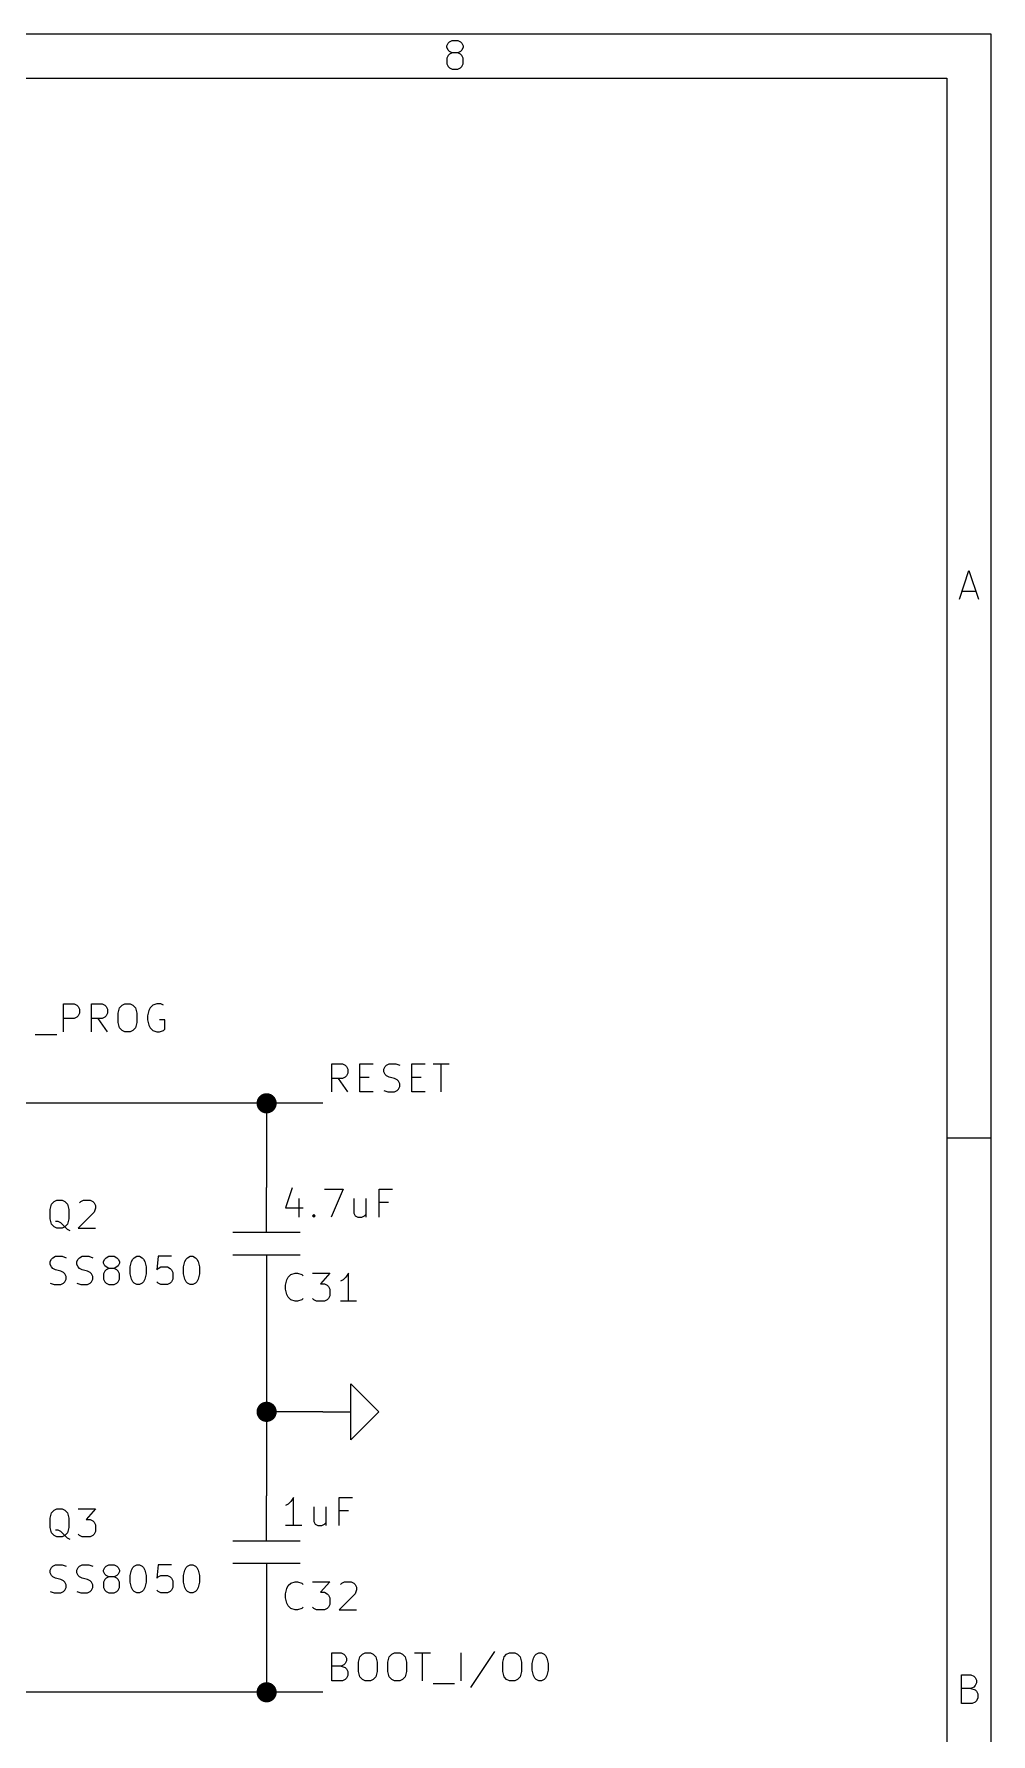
# Model space of a CAD drawing. Header units: inches. Extents: x 0.4 to 16.1, y -11.3 to -0.4.
# Drawn here: x 14.435 to 16.141, y -3.424 to -0.394 of the extents above; entities that cross this region are included whole.
import ezdxf

# ---------------------------------------------------------------- set-up
doc = ezdxf.new("R2010")
doc.units = ezdxf.units.IN
doc.header["$MEASUREMENT"] = 0
for name, color, linetype in [('GREENSIXTYFIVE', 129, 'CONTINUOUS'), ('LIGHTGREEN', 92, 'CONTINUOUS'), ('RED', 14, 'CONTINUOUS'), ('REDSIX', 19, 'CONTINUOUS')]:
    doc.layers.add(name, color=color, linetype=linetype)

msp = doc.modelspace()

# ---------------------------------------------------------------- linework, layer by layer
at = {"layer": 'GREENSIXTYFIVE', "linetype": 'CONTINUOUS'}
for p, q in [((14.4877, -2.1728), (14.4877, -2.1228)), ((14.4877, -2.1228), (14.5068, -2.1228)), ((14.4877, -2.1728), (14.4877, -2.1228)), ((14.4877, -2.1228), (14.5068, -2.1228)), ((14.5068, -2.149), (14.4877, -2.149)), ((14.5068, -2.149), (14.4877, -2.149)), ((14.5068, -2.1228), (14.5115, -2.1252)), ((14.5068, -2.1228), (14.5115, -2.1252)), ((14.5115, -2.1466), (14.5068, -2.149)), ((14.5115, -2.1466), (14.5068, -2.149)), ((14.5115, -2.1252), (14.5139, -2.1276)), ((14.5115, -2.1252), (14.5139, -2.1276)), ((14.5139, -2.1442), (14.5115, -2.1466)), ((14.5139, -2.1442), (14.5115, -2.1466)), ((14.5139, -2.1276), (14.5163, -2.1323)), ((14.5139, -2.1276), (14.5163, -2.1323)), ((14.5163, -2.1395), (14.5139, -2.1442)), ((14.5163, -2.1395), (14.5139, -2.1442)), ((14.5163, -2.1323), (14.5163, -2.1395)), ((14.5163, -2.1323), (14.5163, -2.1395)), ((14.5377, -2.1728), (14.5377, -2.1228)), ((14.5377, -2.1228), (14.5568, -2.1228)), ((14.5377, -2.1728), (14.5377, -2.1228)), ((14.5377, -2.1228), (14.5568, -2.1228)), ((14.5568, -2.149), (14.5377, -2.149)), ((14.5568, -2.149), (14.5377, -2.149)), ((14.5663, -2.1728), (14.5496, -2.149)), ((14.5663, -2.1728), (14.5496, -2.149)), ((14.5568, -2.1228), (14.5615, -2.1252)), ((14.5568, -2.1228), (14.5615, -2.1252)), ((14.5615, -2.1466), (14.5568, -2.149)), ((14.5615, -2.1466), (14.5568, -2.149)), ((14.5615, -2.1252), (14.5639, -2.1276)), ((14.5615, -2.1252), (14.5639, -2.1276)), ((14.5639, -2.1442), (14.5615, -2.1466)), ((14.5639, -2.1442), (14.5615, -2.1466)), ((14.5639, -2.1276), (14.5663, -2.1323)), ((14.5639, -2.1276), (14.5663, -2.1323)), ((14.5663, -2.1395), (14.5639, -2.1442)), ((14.5663, -2.1395), (14.5639, -2.1442)), ((14.5663, -2.1323), (14.5663, -2.1395)), ((14.5663, -2.1323), (14.5663, -2.1395)), ((14.5853, -2.1395), (14.5877, -2.1299)), ((14.5853, -2.1395), (14.5877, -2.1299)), ((14.5853, -2.1561), (14.5853, -2.1395)), ((14.5853, -2.1561), (14.5853, -2.1395)), ((14.5877, -2.1299), (14.5925, -2.1252)), ((14.5877, -2.1299), (14.5925, -2.1252)), ((14.5925, -2.1252), (14.5972, -2.1228)), ((14.5925, -2.1252), (14.5972, -2.1228)), ((14.5972, -2.1228), (14.6068, -2.1228)), ((14.5972, -2.1228), (14.6068, -2.1228)), ((14.6068, -2.1228), (14.6115, -2.1252)), ((14.6068, -2.1228), (14.6115, -2.1252)), ((14.6115, -2.1252), (14.6163, -2.1299)), ((14.6115, -2.1252), (14.6163, -2.1299)), ((14.6163, -2.1299), (14.6187, -2.1395)), ((14.6163, -2.1299), (14.6187, -2.1395)), ((14.6187, -2.1395), (14.6187, -2.1561)), ((14.6187, -2.1395), (14.6187, -2.1561)), ((14.6401, -2.1347), (14.6377, -2.1442)), ((14.6401, -2.1347), (14.6377, -2.1442)), ((14.6377, -2.1442), (14.6377, -2.1514)), ((14.6377, -2.1442), (14.6377, -2.1514)), ((14.6377, -2.1514), (14.6401, -2.1609)), ((14.6377, -2.1514), (14.6401, -2.1609)), ((14.6425, -2.1299), (14.6401, -2.1347)), ((14.6425, -2.1299), (14.6401, -2.1347)), ((14.6472, -2.1252), (14.6425, -2.1299)), ((14.6472, -2.1252), (14.6425, -2.1299)), ((14.6544, -2.1228), (14.6472, -2.1252)), ((14.6544, -2.1228), (14.6472, -2.1252)), ((14.6615, -2.1228), (14.6544, -2.1228)), ((14.6615, -2.1228), (14.6544, -2.1228)), ((14.6687, -2.1514), (14.6591, -2.1514)), ((14.6687, -2.1514), (14.6591, -2.1514)), ((14.6663, -2.1252), (14.6615, -2.1228)), ((14.6663, -2.1252), (14.6615, -2.1228)), ((14.6687, -2.168), (14.6687, -2.1514)), ((14.6687, -2.168), (14.6687, -2.1514)), ((14.4377, -2.1776), (14.4758, -2.1776)), ((14.4377, -2.1776), (14.4758, -2.1776)), ((14.5877, -2.1657), (14.5853, -2.1561)), ((14.5877, -2.1657), (14.5853, -2.1561)), ((14.5925, -2.1704), (14.5877, -2.1657)), ((14.5925, -2.1704), (14.5877, -2.1657)), ((14.5972, -2.1728), (14.5925, -2.1704)), ((14.5972, -2.1728), (14.5925, -2.1704)), ((14.6068, -2.1728), (14.5972, -2.1728)), ((14.6068, -2.1728), (14.5972, -2.1728)), ((14.6115, -2.1704), (14.6068, -2.1728)), ((14.6115, -2.1704), (14.6068, -2.1728)), ((14.6163, -2.1657), (14.6115, -2.1704)), ((14.6163, -2.1657), (14.6115, -2.1704)), ((14.6187, -2.1561), (14.6163, -2.1657)), ((14.6187, -2.1561), (14.6163, -2.1657)), ((14.6401, -2.1609), (14.6425, -2.1657)), ((14.6401, -2.1609), (14.6425, -2.1657)), ((14.6425, -2.1657), (14.6472, -2.1704)), ((14.6425, -2.1657), (14.6472, -2.1704)), ((14.6472, -2.1704), (14.6544, -2.1728)), ((14.6472, -2.1704), (14.6544, -2.1728)), ((14.6544, -2.1728), (14.6591, -2.1728)), ((14.6544, -2.1728), (14.6591, -2.1728)), ((14.6591, -2.1728), (14.6663, -2.1704)), ((14.6591, -2.1728), (14.6663, -2.1704)), ((14.6663, -2.1704), (14.6687, -2.168)), ((14.6663, -2.1704), (14.6687, -2.168)), ((14.8958, -2.4504), (14.8839, -2.4861)), ((14.9529, -2.4528), (14.9863, -2.4528)), ((14.9863, -2.4528), (14.9649, -2.5028)), ((15.0506, -2.5028), (15.0506, -2.4528)), ((15.0506, -2.4528), (15.0744, -2.4528)), ((14.4639, -2.4895), (14.4663, -2.4799)), ((14.4663, -2.4799), (14.471, -2.4752)), ((14.471, -2.4752), (14.4758, -2.4728)), ((14.4758, -2.4728), (14.4853, -2.4728)), ((14.4853, -2.4728), (14.4901, -2.4752)), ((14.4901, -2.4752), (14.4949, -2.4799)), ((14.4949, -2.4799), (14.4972, -2.4895)), ((14.5163, -2.4776), (14.5187, -2.4752)), ((14.5187, -2.4752), (14.5234, -2.4728)), ((14.5234, -2.4728), (14.5353, -2.4728)), ((14.5353, -2.4728), (14.5401, -2.4752)), ((14.5401, -2.4752), (14.5425, -2.4776)), ((14.5425, -2.4776), (14.5449, -2.4823)), ((14.5449, -2.4823), (14.5449, -2.4871)), ((14.9077, -2.4695), (14.9077, -2.5028)), ((15.0053, -2.4695), (15.0053, -2.4957)), ((15.0268, -2.4695), (15.0268, -2.5028)), ((15.0672, -2.4766), (15.0506, -2.4766)), ((14.4639, -2.5061), (14.4639, -2.4895)), ((14.4663, -2.5157), (14.4639, -2.5061)), ((14.4782, -2.5109), (14.4734, -2.5109)), ((14.4829, -2.5133), (14.4782, -2.5109)), ((14.4901, -2.5204), (14.4829, -2.5133)), ((14.4972, -2.5061), (14.4949, -2.5157)), ((14.4972, -2.4895), (14.4972, -2.5061)), ((14.5425, -2.4942), (14.5139, -2.5228)), ((14.5449, -2.4871), (14.5425, -2.4942)), ((14.8839, -2.4861), (14.9149, -2.4861)), ((14.9315, -2.5004), (14.9339, -2.498)), ((14.9339, -2.5028), (14.9315, -2.5004)), ((14.9339, -2.498), (14.9363, -2.5004)), ((14.9339, -2.498), (14.9339, -2.5028)), ((14.9363, -2.5004), (14.9339, -2.5028)), ((15.0053, -2.4957), (15.0077, -2.5004)), ((15.0077, -2.5004), (15.0125, -2.5028)), ((15.0125, -2.5028), (15.0196, -2.5028)), ((15.0196, -2.5028), (15.0244, -2.5004)), ((15.0244, -2.5004), (15.0268, -2.498)), ((14.471, -2.5204), (14.4663, -2.5157)), ((14.4758, -2.5228), (14.471, -2.5204)), ((14.4853, -2.5228), (14.4758, -2.5228)), ((14.4901, -2.5204), (14.4853, -2.5228)), ((14.4949, -2.5157), (14.4901, -2.5204)), ((14.4949, -2.5252), (14.4901, -2.5204)), ((14.4996, -2.5276), (14.4949, -2.5252)), ((14.5139, -2.5228), (14.5449, -2.5228)), ((14.4663, -2.5776), (14.4687, -2.5752)), ((14.4687, -2.5752), (14.4734, -2.5728)), ((14.4734, -2.5728), (14.4853, -2.5728)), ((14.4853, -2.5728), (14.4925, -2.5752)), ((14.5139, -2.5776), (14.5163, -2.5752)), ((14.5163, -2.5752), (14.521, -2.5728)), ((14.521, -2.5728), (14.5329, -2.5728)), ((14.5329, -2.5728), (14.5401, -2.5752)), ((14.5615, -2.5776), (14.5639, -2.5752)), ((14.5639, -2.5752), (14.5687, -2.5728)), ((14.5687, -2.5728), (14.5782, -2.5728)), ((14.5782, -2.5728), (14.5829, -2.5752)), ((14.5829, -2.5752), (14.5853, -2.5776)), ((14.6115, -2.5776), (14.6139, -2.5752)), ((14.6139, -2.5752), (14.6187, -2.5728)), ((14.6187, -2.5728), (14.6234, -2.5728)), ((14.6234, -2.5728), (14.6282, -2.5752)), ((14.6282, -2.5752), (14.6306, -2.5776)), ((14.6568, -2.5728), (14.6544, -2.5966)), ((14.6806, -2.5728), (14.6568, -2.5728)), ((14.7068, -2.5776), (14.7091, -2.5752)), ((14.7091, -2.5752), (14.7139, -2.5728)), ((14.7139, -2.5728), (14.7187, -2.5728)), ((14.7187, -2.5728), (14.7234, -2.5752)), ((14.7234, -2.5752), (14.7258, -2.5776)), ((14.4639, -2.5823), (14.4663, -2.5776)), ((14.4639, -2.5871), (14.4639, -2.5823)), ((14.4663, -2.5918), (14.4639, -2.5871)), ((14.4687, -2.5942), (14.4663, -2.5918)), ((14.4734, -2.5966), (14.4687, -2.5942)), ((14.4829, -2.599), (14.4734, -2.5966)), ((14.4877, -2.6014), (14.4829, -2.599)), ((14.4901, -2.6038), (14.4877, -2.6014)), ((14.4925, -2.6085), (14.4901, -2.6038)), ((14.5115, -2.5823), (14.5139, -2.5776)), ((14.5115, -2.5871), (14.5115, -2.5823)), ((14.5139, -2.5918), (14.5115, -2.5871)), ((14.5163, -2.5942), (14.5139, -2.5918)), ((14.521, -2.5966), (14.5163, -2.5942)), ((14.5306, -2.599), (14.521, -2.5966)), ((14.5353, -2.6014), (14.5306, -2.599)), ((14.5377, -2.6038), (14.5353, -2.6014)), ((14.5401, -2.6085), (14.5377, -2.6038)), ((14.5591, -2.5823), (14.5615, -2.5776)), ((14.5591, -2.5847), (14.5591, -2.5823)), ((14.5615, -2.5895), (14.5591, -2.5847)), ((14.5615, -2.599), (14.5591, -2.6038)), ((14.5591, -2.6038), (14.5591, -2.6133)), ((14.5639, -2.5918), (14.5615, -2.5895)), ((14.5639, -2.5966), (14.5615, -2.599)), ((14.5687, -2.5942), (14.5639, -2.5918)), ((14.5687, -2.5942), (14.5639, -2.5966)), ((14.5782, -2.5942), (14.5687, -2.5942)), ((14.5829, -2.5918), (14.5782, -2.5942)), ((14.5829, -2.5966), (14.5782, -2.5942)), ((14.5853, -2.5895), (14.5829, -2.5918)), ((14.5853, -2.599), (14.5829, -2.5966)), ((14.5853, -2.5776), (14.5877, -2.5823)), ((14.5877, -2.5847), (14.5853, -2.5895)), ((14.5877, -2.6038), (14.5853, -2.599)), ((14.5877, -2.5823), (14.5877, -2.5847)), ((14.5877, -2.6133), (14.5877, -2.6038)), ((14.6068, -2.5918), (14.6091, -2.5823)), ((14.6068, -2.6038), (14.6068, -2.5918)), ((14.6091, -2.6133), (14.6068, -2.6038)), ((14.6091, -2.5823), (14.6115, -2.5776)), ((14.6306, -2.5776), (14.6329, -2.5823)), ((14.6329, -2.5823), (14.6353, -2.5918)), ((14.6353, -2.6038), (14.6329, -2.6133)), ((14.6353, -2.5918), (14.6353, -2.6038)), ((14.6544, -2.5966), (14.6568, -2.5942)), ((14.6568, -2.5942), (14.6615, -2.5918)), ((14.6615, -2.5918), (14.6734, -2.5918)), ((14.6734, -2.5918), (14.6782, -2.5942)), ((14.6782, -2.5942), (14.6806, -2.5966)), ((14.6806, -2.5966), (14.6829, -2.6014)), ((14.6829, -2.6014), (14.6829, -2.6133)), ((14.702, -2.5918), (14.7044, -2.5823)), ((14.702, -2.6038), (14.702, -2.5918)), ((14.7044, -2.6133), (14.702, -2.6038)), ((14.7044, -2.5823), (14.7068, -2.5776)), ((14.7258, -2.5776), (14.7282, -2.5823)), ((14.7282, -2.5823), (14.7306, -2.5918)), ((14.7306, -2.6038), (14.7282, -2.6133)), ((14.7306, -2.5918), (14.7306, -2.6038)), ((14.8887, -2.6099), (14.8934, -2.6052)), ((14.8934, -2.6052), (14.9006, -2.6028)), ((14.9006, -2.6028), (14.9053, -2.6028)), ((14.9053, -2.6028), (14.9125, -2.6052)), ((14.9125, -2.6052), (14.9149, -2.6076)), ((14.9315, -2.6028), (14.9625, -2.6028)), ((14.9625, -2.6028), (14.9458, -2.6218)), ((14.9958, -2.6028), (14.991, -2.6099)), ((14.9958, -2.6528), (14.9958, -2.6028)), ((14.4639, -2.6204), (14.471, -2.6228)), ((14.471, -2.6228), (14.4829, -2.6228)), ((14.4829, -2.6228), (14.4877, -2.6204)), ((14.4877, -2.6204), (14.4901, -2.618)), ((14.4901, -2.618), (14.4925, -2.6133)), ((14.4925, -2.6133), (14.4925, -2.6085)), ((14.5115, -2.6204), (14.5187, -2.6228)), ((14.5187, -2.6228), (14.5306, -2.6228)), ((14.5306, -2.6228), (14.5353, -2.6204)), ((14.5353, -2.6204), (14.5377, -2.618)), ((14.5377, -2.618), (14.5401, -2.6133)), ((14.5401, -2.6133), (14.5401, -2.6085)), ((14.5591, -2.6133), (14.5615, -2.618)), ((14.5615, -2.618), (14.5639, -2.6204)), ((14.5639, -2.6204), (14.5687, -2.6228)), ((14.5687, -2.6228), (14.5782, -2.6228)), ((14.5782, -2.6228), (14.5829, -2.6204)), ((14.5829, -2.6204), (14.5853, -2.618)), ((14.5853, -2.618), (14.5877, -2.6133)), ((14.6115, -2.618), (14.6091, -2.6133)), ((14.6139, -2.6204), (14.6115, -2.618)), ((14.6187, -2.6228), (14.6139, -2.6204)), ((14.6234, -2.6228), (14.6187, -2.6228)), ((14.6282, -2.6204), (14.6234, -2.6228)), ((14.6306, -2.618), (14.6282, -2.6204)), ((14.6329, -2.6133), (14.6306, -2.618)), ((14.6568, -2.6204), (14.6544, -2.618)), ((14.6615, -2.6228), (14.6568, -2.6204)), ((14.6734, -2.6228), (14.6615, -2.6228)), ((14.6782, -2.6204), (14.6734, -2.6228)), ((14.6806, -2.618), (14.6782, -2.6204)), ((14.6829, -2.6133), (14.6806, -2.618)), ((14.7068, -2.618), (14.7044, -2.6133)), ((14.7091, -2.6204), (14.7068, -2.618)), ((14.7139, -2.6228), (14.7091, -2.6204)), ((14.7187, -2.6228), (14.7139, -2.6228)), ((14.7234, -2.6204), (14.7187, -2.6228)), ((14.7258, -2.618), (14.7234, -2.6204)), ((14.7282, -2.6133), (14.7258, -2.618)), ((14.8839, -2.6242), (14.8863, -2.6147)), ((14.8839, -2.6314), (14.8839, -2.6242)), ((14.8863, -2.6409), (14.8839, -2.6314)), ((14.8863, -2.6147), (14.8887, -2.6099)), ((14.9458, -2.6218), (14.9529, -2.6218)), ((14.9529, -2.6218), (14.9577, -2.6242)), ((14.9577, -2.6242), (14.9601, -2.6266)), ((14.9601, -2.6266), (14.9625, -2.6314)), ((14.9625, -2.6314), (14.9625, -2.6433)), ((14.9863, -2.6147), (14.9815, -2.6171)), ((14.991, -2.6099), (14.9863, -2.6147)), ((14.8887, -2.6457), (14.8863, -2.6409)), ((14.8934, -2.6504), (14.8887, -2.6457)), ((14.9006, -2.6528), (14.8934, -2.6504)), ((14.9053, -2.6528), (14.9006, -2.6528)), ((14.9125, -2.6504), (14.9053, -2.6528)), ((14.9149, -2.648), (14.9125, -2.6504)), ((14.9339, -2.6504), (14.9315, -2.648)), ((14.9387, -2.6528), (14.9339, -2.6504)), ((14.9529, -2.6528), (14.9387, -2.6528)), ((14.9577, -2.6504), (14.9529, -2.6528)), ((14.9601, -2.648), (14.9577, -2.6504)), ((14.9625, -2.6433), (14.9601, -2.648)), ((15.0101, -2.6528), (14.9815, -2.6528)), ((14.4639, -3.0395), (14.4663, -3.0299)), ((14.4663, -3.0299), (14.471, -3.0252)), ((14.471, -3.0252), (14.4758, -3.0228)), ((14.4758, -3.0228), (14.4853, -3.0228)), ((14.4853, -3.0228), (14.4901, -3.0252)), ((14.4901, -3.0252), (14.4949, -3.0299)), ((14.4949, -3.0299), (14.4972, -3.0395)), ((14.5139, -3.0228), (14.5449, -3.0228)), ((14.5449, -3.0228), (14.5282, -3.0418)), ((14.8887, -3.0147), (14.8839, -3.0171)), ((14.8934, -3.0099), (14.8887, -3.0147)), ((14.8982, -3.0028), (14.8934, -3.0099)), ((14.8982, -3.0528), (14.8982, -3.0028)), ((14.9339, -3.0195), (14.9339, -3.0457)), ((14.9553, -3.0195), (14.9553, -3.0528)), ((14.9791, -3.0528), (14.9791, -3.0028)), ((14.9791, -3.0028), (15.0029, -3.0028)), ((14.9958, -3.0266), (14.9791, -3.0266)), ((14.4639, -3.0561), (14.4639, -3.0395)), ((14.4663, -3.0657), (14.4639, -3.0561)), ((14.4782, -3.0609), (14.4734, -3.0609)), ((14.4829, -3.0633), (14.4782, -3.0609)), ((14.4972, -3.0561), (14.4949, -3.0657)), ((14.4972, -3.0395), (14.4972, -3.0561)), ((14.5282, -3.0418), (14.5353, -3.0418)), ((14.5353, -3.0418), (14.5401, -3.0442)), ((14.5401, -3.0442), (14.5425, -3.0466)), ((14.5425, -3.0466), (14.5449, -3.0514)), ((14.5449, -3.0514), (14.5449, -3.0633)), ((14.9125, -3.0528), (14.8839, -3.0528)), ((14.9339, -3.0457), (14.9363, -3.0504)), ((14.9363, -3.0504), (14.941, -3.0528)), ((14.941, -3.0528), (14.9482, -3.0528)), ((14.9482, -3.0528), (14.9529, -3.0504)), ((14.9529, -3.0504), (14.9553, -3.048)), ((14.471, -3.0704), (14.4663, -3.0657)), ((14.4758, -3.0728), (14.471, -3.0704)), ((14.4853, -3.0728), (14.4758, -3.0728)), ((14.4901, -3.0704), (14.4829, -3.0633)), ((14.4901, -3.0704), (14.4853, -3.0728)), ((14.4949, -3.0657), (14.4901, -3.0704)), ((14.4949, -3.0752), (14.4901, -3.0704)), ((14.4996, -3.0776), (14.4949, -3.0752)), ((14.5163, -3.0704), (14.5139, -3.068)), ((14.521, -3.0728), (14.5163, -3.0704)), ((14.5353, -3.0728), (14.521, -3.0728)), ((14.5401, -3.0704), (14.5353, -3.0728)), ((14.5425, -3.068), (14.5401, -3.0704)), ((14.5449, -3.0633), (14.5425, -3.068)), ((14.4639, -3.1323), (14.4663, -3.1276)), ((14.4639, -3.1371), (14.4639, -3.1323)), ((14.4663, -3.1418), (14.4639, -3.1371)), ((14.4663, -3.1276), (14.4687, -3.1252)), ((14.4687, -3.1442), (14.4663, -3.1418)), ((14.4687, -3.1252), (14.4734, -3.1228)), ((14.4734, -3.1466), (14.4687, -3.1442)), ((14.4734, -3.1228), (14.4853, -3.1228)), ((14.4829, -3.149), (14.4734, -3.1466)), ((14.4877, -3.1514), (14.4829, -3.149)), ((14.4853, -3.1228), (14.4925, -3.1252)), ((14.4901, -3.1538), (14.4877, -3.1514)), ((14.5115, -3.1323), (14.5139, -3.1276)), ((14.5115, -3.1371), (14.5115, -3.1323)), ((14.5139, -3.1418), (14.5115, -3.1371)), ((14.5139, -3.1276), (14.5163, -3.1252)), ((14.5163, -3.1442), (14.5139, -3.1418)), ((14.5163, -3.1252), (14.521, -3.1228)), ((14.521, -3.1466), (14.5163, -3.1442)), ((14.521, -3.1228), (14.5329, -3.1228)), ((14.5306, -3.149), (14.521, -3.1466)), ((14.5353, -3.1514), (14.5306, -3.149)), ((14.5329, -3.1228), (14.5401, -3.1252)), ((14.5377, -3.1538), (14.5353, -3.1514)), ((14.5591, -3.1323), (14.5615, -3.1276)), ((14.5591, -3.1347), (14.5591, -3.1323)), ((14.5615, -3.1395), (14.5591, -3.1347)), ((14.5615, -3.149), (14.5591, -3.1538)), ((14.5615, -3.1276), (14.5639, -3.1252)), ((14.5639, -3.1418), (14.5615, -3.1395)), ((14.5639, -3.1466), (14.5615, -3.149)), ((14.5639, -3.1252), (14.5687, -3.1228)), ((14.5687, -3.1442), (14.5639, -3.1418)), ((14.5687, -3.1442), (14.5639, -3.1466)), ((14.5687, -3.1228), (14.5782, -3.1228)), ((14.5782, -3.1442), (14.5687, -3.1442)), ((14.5782, -3.1228), (14.5829, -3.1252)), ((14.5829, -3.1418), (14.5782, -3.1442)), ((14.5829, -3.1466), (14.5782, -3.1442)), ((14.5829, -3.1252), (14.5853, -3.1276)), ((14.5853, -3.1395), (14.5829, -3.1418)), ((14.5853, -3.149), (14.5829, -3.1466)), ((14.5853, -3.1276), (14.5877, -3.1323)), ((14.5877, -3.1347), (14.5853, -3.1395)), ((14.5877, -3.1538), (14.5853, -3.149)), ((14.5877, -3.1323), (14.5877, -3.1347)), ((14.6068, -3.1418), (14.6091, -3.1323)), ((14.6068, -3.1538), (14.6068, -3.1418)), ((14.6091, -3.1323), (14.6115, -3.1276)), ((14.6115, -3.1276), (14.6139, -3.1252)), ((14.6139, -3.1252), (14.6187, -3.1228)), ((14.6187, -3.1228), (14.6234, -3.1228)), ((14.6234, -3.1228), (14.6282, -3.1252)), ((14.6282, -3.1252), (14.6306, -3.1276)), ((14.6306, -3.1276), (14.6329, -3.1323)), ((14.6329, -3.1323), (14.6353, -3.1418)), ((14.6353, -3.1418), (14.6353, -3.1538)), ((14.6568, -3.1228), (14.6544, -3.1466)), ((14.6544, -3.1466), (14.6568, -3.1442)), ((14.6806, -3.1228), (14.6568, -3.1228)), ((14.6568, -3.1442), (14.6615, -3.1418)), ((14.6615, -3.1418), (14.6734, -3.1418)), ((14.6734, -3.1418), (14.6782, -3.1442)), ((14.6782, -3.1442), (14.6806, -3.1466)), ((14.6806, -3.1466), (14.6829, -3.1514)), ((14.6829, -3.1514), (14.6829, -3.1633)), ((14.702, -3.1418), (14.7044, -3.1323)), ((14.702, -3.1538), (14.702, -3.1418)), ((14.7044, -3.1323), (14.7068, -3.1276)), ((14.7068, -3.1276), (14.7091, -3.1252)), ((14.7091, -3.1252), (14.7139, -3.1228)), ((14.7139, -3.1228), (14.7187, -3.1228)), ((14.7187, -3.1228), (14.7234, -3.1252)), ((14.7234, -3.1252), (14.7258, -3.1276)), ((14.7258, -3.1276), (14.7282, -3.1323)), ((14.7282, -3.1323), (14.7306, -3.1418)), ((14.7306, -3.1418), (14.7306, -3.1538)), ((14.4639, -3.1704), (14.471, -3.1728)), ((14.471, -3.1728), (14.4829, -3.1728)), ((14.4829, -3.1728), (14.4877, -3.1704)), ((14.4877, -3.1704), (14.4901, -3.168)), ((14.4925, -3.1585), (14.4901, -3.1538)), ((14.4901, -3.168), (14.4925, -3.1633)), ((14.4925, -3.1633), (14.4925, -3.1585)), ((14.5115, -3.1704), (14.5187, -3.1728)), ((14.5187, -3.1728), (14.5306, -3.1728)), ((14.5306, -3.1728), (14.5353, -3.1704)), ((14.5353, -3.1704), (14.5377, -3.168)), ((14.5401, -3.1585), (14.5377, -3.1538)), ((14.5377, -3.168), (14.5401, -3.1633)), ((14.5401, -3.1633), (14.5401, -3.1585)), ((14.5591, -3.1538), (14.5591, -3.1633)), ((14.5591, -3.1633), (14.5615, -3.168)), ((14.5615, -3.168), (14.5639, -3.1704)), ((14.5639, -3.1704), (14.5687, -3.1728)), ((14.5687, -3.1728), (14.5782, -3.1728)), ((14.5782, -3.1728), (14.5829, -3.1704)), ((14.5829, -3.1704), (14.5853, -3.168)), ((14.5853, -3.168), (14.5877, -3.1633)), ((14.5877, -3.1633), (14.5877, -3.1538)), ((14.6091, -3.1633), (14.6068, -3.1538)), ((14.6115, -3.168), (14.6091, -3.1633)), ((14.6139, -3.1704), (14.6115, -3.168)), ((14.6187, -3.1728), (14.6139, -3.1704)), ((14.6234, -3.1728), (14.6187, -3.1728)), ((14.6282, -3.1704), (14.6234, -3.1728)), ((14.6306, -3.168), (14.6282, -3.1704)), ((14.6329, -3.1633), (14.6306, -3.168)), ((14.6353, -3.1538), (14.6329, -3.1633)), ((14.6568, -3.1704), (14.6544, -3.168)), ((14.6615, -3.1728), (14.6568, -3.1704)), ((14.6734, -3.1728), (14.6615, -3.1728)), ((14.6782, -3.1704), (14.6734, -3.1728)), ((14.6806, -3.168), (14.6782, -3.1704)), ((14.6829, -3.1633), (14.6806, -3.168)), ((14.7044, -3.1633), (14.702, -3.1538)), ((14.7068, -3.168), (14.7044, -3.1633)), ((14.7091, -3.1704), (14.7068, -3.168)), ((14.7139, -3.1728), (14.7091, -3.1704)), ((14.7187, -3.1728), (14.7139, -3.1728)), ((14.7234, -3.1704), (14.7187, -3.1728)), ((14.7258, -3.168), (14.7234, -3.1704)), ((14.7282, -3.1633), (14.7258, -3.168)), ((14.7306, -3.1538), (14.7282, -3.1633)), ((14.8839, -3.1742), (14.8863, -3.1647)), ((14.8839, -3.1814), (14.8839, -3.1742)), ((14.8863, -3.1909), (14.8839, -3.1814)), ((14.8863, -3.1647), (14.8887, -3.1599)), ((14.8887, -3.1599), (14.8934, -3.1552)), ((14.8934, -3.1552), (14.9006, -3.1528)), ((14.9006, -3.1528), (14.9053, -3.1528)), ((14.9053, -3.1528), (14.9125, -3.1552)), ((14.9125, -3.1552), (14.9149, -3.1576)), ((14.9315, -3.1528), (14.9625, -3.1528)), ((14.9625, -3.1528), (14.9458, -3.1718)), ((14.9458, -3.1718), (14.9529, -3.1718)), ((14.9529, -3.1718), (14.9577, -3.1742)), ((14.9577, -3.1742), (14.9601, -3.1766)), ((14.9601, -3.1766), (14.9625, -3.1814)), ((14.9625, -3.1814), (14.9625, -3.1933)), ((15.0077, -3.1742), (14.9791, -3.2028)), ((14.9815, -3.1576), (14.9839, -3.1552)), ((14.9839, -3.1552), (14.9887, -3.1528)), ((14.9887, -3.1528), (15.0006, -3.1528)), ((15.0006, -3.1528), (15.0053, -3.1552)), ((15.0053, -3.1552), (15.0077, -3.1576)), ((15.0077, -3.1576), (15.0101, -3.1623)), ((15.0101, -3.1671), (15.0077, -3.1742)), ((15.0101, -3.1623), (15.0101, -3.1671)), ((14.8887, -3.1957), (14.8863, -3.1909)), ((14.8934, -3.2004), (14.8887, -3.1957)), ((14.9006, -3.2028), (14.8934, -3.2004)), ((14.9053, -3.2028), (14.9006, -3.2028)), ((14.9125, -3.2004), (14.9053, -3.2028)), ((14.9149, -3.198), (14.9125, -3.2004)), ((14.9339, -3.2004), (14.9315, -3.198)), ((14.9387, -3.2028), (14.9339, -3.2004)), ((14.9529, -3.2028), (14.9387, -3.2028)), ((14.9577, -3.2004), (14.9529, -3.2028)), ((14.9601, -3.198), (14.9577, -3.2004)), ((14.9625, -3.1933), (14.9601, -3.198)), ((14.9791, -3.2028), (15.0101, -3.2028))]:
    msp.add_line(p, q, dxfattribs=at)
at = {"layer": 'LIGHTGREEN', "linetype": 'CONTINUOUS'}
for p, q in [((14.85, -2.3), (14.35, -2.3)), ((14.95, -2.3), (14.85, -2.3)), ((14.85, -2.3), (14.85, -2.45)), ((14.85, -2.65), (14.85, -2.85)), ((14.85, -2.85), (14.85, -3)), ((14.95, -2.85), (14.85, -2.85)), ((14.85, -3.2), (14.85, -3.35)), ((14.85, -3.35), (14.35, -3.35)), ((14.95, -3.35), (14.85, -3.35))]:
    msp.add_line(p, q, dxfattribs=at)
at = {"layer": 'LIGHTGREEN', "const_width": 0.018}
for points in [[(14.841, -2.3, 1), (14.859, -2.3, 1)], [(14.841, -2.85, 1), (14.859, -2.85, 1)], [(14.841, -3.35, 1), (14.859, -3.35, 1)]]:
    msp.add_lwpolyline(points, format="xyb", close=True, dxfattribs=at)
at = {"layer": 'RED', "linetype": 'CONTINUOUS'}
for p, q in [((0.3937, -0.3937), (16.1413, -0.3937)), ((16.1413, -0.3937), (16.1413, -11.2993)), ((15.1711, -0.415), (15.1735, -0.4101)), ((15.1711, -0.4174), (15.1711, -0.415)), ((15.1735, -0.4223), (15.1711, -0.4174)), ((15.1735, -0.4101), (15.176, -0.4077)), ((15.176, -0.4248), (15.1735, -0.4223)), ((15.176, -0.4077), (15.1809, -0.4053)), ((15.1809, -0.4053), (15.1906, -0.4053)), ((15.1906, -0.4053), (15.1955, -0.4077)), ((15.1955, -0.4077), (15.1979, -0.4101)), ((15.1979, -0.4223), (15.1955, -0.4248)), ((15.1979, -0.4101), (15.2004, -0.415)), ((15.2004, -0.4174), (15.1979, -0.4223)), ((15.2004, -0.415), (15.2004, -0.4174)), ((15.1735, -0.4321), (15.1711, -0.4369)), ((15.1711, -0.4369), (15.1711, -0.4467)), ((15.1711, -0.4467), (15.1735, -0.4516)), ((15.176, -0.4296), (15.1735, -0.4321)), ((15.1735, -0.4516), (15.176, -0.454)), ((15.1809, -0.4272), (15.176, -0.4248)), ((15.1809, -0.4272), (15.176, -0.4296)), ((15.176, -0.454), (15.1809, -0.4564)), ((15.1906, -0.4272), (15.1809, -0.4272)), ((15.1955, -0.4248), (15.1906, -0.4272)), ((15.1955, -0.4296), (15.1906, -0.4272)), ((15.1906, -0.4564), (15.1955, -0.454)), ((15.1979, -0.4321), (15.1955, -0.4296)), ((15.1955, -0.454), (15.1979, -0.4516)), ((15.2004, -0.4369), (15.1979, -0.4321)), ((15.1979, -0.4516), (15.2004, -0.4467)), ((15.2004, -0.4467), (15.2004, -0.4369)), ((0.4724, -0.4724), (16.0626, -0.4724)), ((15.1809, -0.4564), (15.1906, -0.4564)), ((16.0626, -0.4724), (16.0626, -11.2206)), ((16.0849, -1.4013), (16.1019, -1.3501)), ((16.1019, -1.3501), (16.119, -1.4013)), ((16.0897, -1.3867), (16.1141, -1.3867)), ((16.1413, -2.3622), (16.0626, -2.3622)), ((14.85, -2.53), (14.85, -2.45)), ((14.79, -2.53), (14.91, -2.53)), ((14.79, -2.57), (14.91, -2.57)), ((14.85, -2.57), (14.85, -2.65)), ((15, -2.85), (15, -2.8)), ((15, -2.8), (15.05, -2.85)), ((14.95, -2.85), (15, -2.85)), ((15.05, -2.85), (15, -2.9)), ((15, -2.9), (15, -2.85)), ((14.85, -3.08), (14.85, -3)), ((14.79, -3.08), (14.91, -3.08)), ((14.79, -3.12), (14.91, -3.12)), ((14.85, -3.12), (14.85, -3.2)), ((16.0885, -3.3698), (16.0885, -3.3186)), ((16.0885, -3.3186), (16.1056, -3.3186)), ((16.1056, -3.3186), (16.1105, -3.3211)), ((16.1105, -3.3211), (16.1129, -3.3235)), ((16.1129, -3.3235), (16.1153, -3.3284)), ((16.1153, -3.3333), (16.1129, -3.3381)), ((16.1153, -3.3284), (16.1153, -3.3333)), ((16.1056, -3.343), (16.0885, -3.343)), ((16.1105, -3.3406), (16.1056, -3.343)), ((16.1056, -3.343), (16.1129, -3.3455)), ((16.1129, -3.3381), (16.1105, -3.3406)), ((16.1129, -3.3455), (16.1153, -3.3479)), ((16.1153, -3.3479), (16.1178, -3.3528)), ((16.1178, -3.3601), (16.1153, -3.365)), ((16.1178, -3.3528), (16.1178, -3.3601)), ((16.108, -3.3698), (16.0885, -3.3698)), ((16.1129, -3.3674), (16.108, -3.3698)), ((16.1153, -3.365), (16.1129, -3.3674))]:
    msp.add_line(p, q, dxfattribs=at)
at = {"layer": 'REDSIX', "linetype": 'CONTINUOUS'}
for p, q in [((14.966, -2.2798), (14.966, -2.2298)), ((14.966, -2.2298), (14.9851, -2.2298)), ((14.9851, -2.2298), (14.9898, -2.2322)), ((14.9898, -2.2322), (14.9922, -2.2346)), ((14.9922, -2.2346), (14.9946, -2.2393)), ((14.9946, -2.2393), (14.9946, -2.2465)), ((15.016, -2.2798), (15.016, -2.2298)), ((15.016, -2.2298), (15.0398, -2.2298)), ((15.0589, -2.2393), (15.0612, -2.2346)), ((15.0589, -2.2441), (15.0589, -2.2393)), ((15.0612, -2.2346), (15.0636, -2.2322)), ((15.0636, -2.2322), (15.0684, -2.2298)), ((15.0684, -2.2298), (15.0803, -2.2298)), ((15.0803, -2.2298), (15.0874, -2.2322)), ((15.1089, -2.2798), (15.1089, -2.2298)), ((15.1089, -2.2298), (15.1327, -2.2298)), ((15.147, -2.2298), (15.1755, -2.2298)), ((15.1612, -2.2798), (15.1612, -2.2298)), ((14.9851, -2.256), (14.966, -2.256)), ((14.9946, -2.2798), (14.9779, -2.256)), ((14.9898, -2.2536), (14.9851, -2.256)), ((14.9922, -2.2512), (14.9898, -2.2536)), ((14.9946, -2.2465), (14.9922, -2.2512)), ((15.016, -2.2536), (15.0327, -2.2536)), ((15.0612, -2.2488), (15.0589, -2.2441)), ((15.0636, -2.2512), (15.0612, -2.2488)), ((15.0684, -2.2536), (15.0636, -2.2512)), ((15.0779, -2.256), (15.0684, -2.2536)), ((15.0827, -2.2584), (15.0779, -2.256)), ((15.0851, -2.2608), (15.0827, -2.2584)), ((15.0874, -2.2655), (15.0851, -2.2608)), ((15.0851, -2.275), (15.0874, -2.2703)), ((15.0874, -2.2703), (15.0874, -2.2655)), ((15.1089, -2.2536), (15.1255, -2.2536)), ((15.0398, -2.2798), (15.016, -2.2798)), ((15.0589, -2.2774), (15.066, -2.2798)), ((15.066, -2.2798), (15.0779, -2.2798)), ((15.0779, -2.2798), (15.0827, -2.2774)), ((15.0827, -2.2774), (15.0851, -2.275)), ((15.1327, -2.2798), (15.1089, -2.2798)), ((14.966, -3.3298), (14.966, -3.2798)), ((14.966, -3.2798), (14.9827, -3.2798)), ((14.9827, -3.2798), (14.9874, -3.2822)), ((14.9874, -3.3012), (14.9827, -3.3036)), ((14.9874, -3.2822), (14.9898, -3.2846)), ((14.9898, -3.2988), (14.9874, -3.3012)), ((14.9898, -3.2846), (14.9922, -3.2893)), ((14.9922, -3.2941), (14.9898, -3.2988)), ((14.9922, -3.2893), (14.9922, -3.2941)), ((15.0136, -3.2965), (15.016, -3.2869)), ((15.0136, -3.3131), (15.0136, -3.2965)), ((15.016, -3.2869), (15.0208, -3.2822)), ((15.0208, -3.2822), (15.0255, -3.2798)), ((15.0255, -3.2798), (15.0351, -3.2798)), ((15.0351, -3.2798), (15.0398, -3.2822)), ((15.0398, -3.2822), (15.0446, -3.2869)), ((15.0446, -3.2869), (15.047, -3.2965)), ((15.047, -3.2965), (15.047, -3.3131)), ((15.066, -3.2965), (15.0684, -3.2869)), ((15.066, -3.3131), (15.066, -3.2965)), ((15.0684, -3.2869), (15.0732, -3.2822)), ((15.0732, -3.2822), (15.0779, -3.2798)), ((15.0779, -3.2798), (15.0874, -3.2798)), ((15.0874, -3.2798), (15.0922, -3.2822)), ((15.0922, -3.2822), (15.097, -3.2869)), ((15.097, -3.2869), (15.0993, -3.2965)), ((15.0993, -3.2965), (15.0993, -3.3131)), ((15.1136, -3.2798), (15.1422, -3.2798)), ((15.1279, -3.3298), (15.1279, -3.2798)), ((15.197, -3.3298), (15.197, -3.2798)), ((15.2565, -3.2774), (15.2136, -3.3417)), ((15.2708, -3.2965), (15.2732, -3.2869)), ((15.2708, -3.3131), (15.2708, -3.2965)), ((15.2732, -3.2869), (15.2779, -3.2822)), ((15.2779, -3.2822), (15.2827, -3.2798)), ((15.2827, -3.2798), (15.2922, -3.2798)), ((15.2922, -3.2798), (15.297, -3.2822)), ((15.297, -3.2822), (15.3017, -3.2869)), ((15.3017, -3.2869), (15.3041, -3.2965)), ((15.3041, -3.2965), (15.3041, -3.3131)), ((15.3232, -3.2988), (15.3255, -3.2893)), ((15.3232, -3.3108), (15.3232, -3.2988)), ((15.3255, -3.2893), (15.3279, -3.2846)), ((15.3279, -3.2846), (15.3303, -3.2822)), ((15.3303, -3.2822), (15.3351, -3.2798)), ((15.3351, -3.2798), (15.3398, -3.2798)), ((15.3398, -3.2798), (15.3446, -3.2822)), ((15.3446, -3.2822), (15.347, -3.2846)), ((15.347, -3.2846), (15.3494, -3.2893)), ((15.3494, -3.2893), (15.3517, -3.2988)), ((15.3517, -3.2988), (15.3517, -3.3108)), ((14.9827, -3.3036), (14.966, -3.3036)), ((14.9851, -3.3298), (14.966, -3.3298)), ((14.9827, -3.3036), (14.9898, -3.306)), ((14.9898, -3.3274), (14.9851, -3.3298)), ((14.9898, -3.306), (14.9922, -3.3084)), ((14.9922, -3.325), (14.9898, -3.3274)), ((14.9922, -3.3084), (14.9946, -3.3131)), ((14.9946, -3.3203), (14.9922, -3.325)), ((14.9946, -3.3131), (14.9946, -3.3203)), ((15.016, -3.3227), (15.0136, -3.3131)), ((15.0208, -3.3274), (15.016, -3.3227)), ((15.0255, -3.3298), (15.0208, -3.3274)), ((15.0351, -3.3298), (15.0255, -3.3298)), ((15.0398, -3.3274), (15.0351, -3.3298)), ((15.0446, -3.3227), (15.0398, -3.3274)), ((15.047, -3.3131), (15.0446, -3.3227)), ((15.0684, -3.3227), (15.066, -3.3131)), ((15.0732, -3.3274), (15.0684, -3.3227)), ((15.0779, -3.3298), (15.0732, -3.3274)), ((15.0874, -3.3298), (15.0779, -3.3298)), ((15.0922, -3.3274), (15.0874, -3.3298)), ((15.097, -3.3227), (15.0922, -3.3274)), ((15.0993, -3.3131), (15.097, -3.3227)), ((15.2732, -3.3227), (15.2708, -3.3131)), ((15.2779, -3.3274), (15.2732, -3.3227)), ((15.2827, -3.3298), (15.2779, -3.3274)), ((15.2922, -3.3298), (15.2827, -3.3298)), ((15.297, -3.3274), (15.2922, -3.3298)), ((15.3017, -3.3227), (15.297, -3.3274)), ((15.3041, -3.3131), (15.3017, -3.3227)), ((15.3255, -3.3203), (15.3232, -3.3108)), ((15.3279, -3.325), (15.3255, -3.3203)), ((15.3303, -3.3274), (15.3279, -3.325)), ((15.3351, -3.3298), (15.3303, -3.3274)), ((15.3398, -3.3298), (15.3351, -3.3298)), ((15.3446, -3.3274), (15.3398, -3.3298)), ((15.347, -3.325), (15.3446, -3.3274)), ((15.3494, -3.3203), (15.347, -3.325)), ((15.3517, -3.3108), (15.3494, -3.3203)), ((15.147, -3.3346), (15.1851, -3.3346))]:
    msp.add_line(p, q, dxfattribs=at)

doc.saveas('drawing.dxf')
